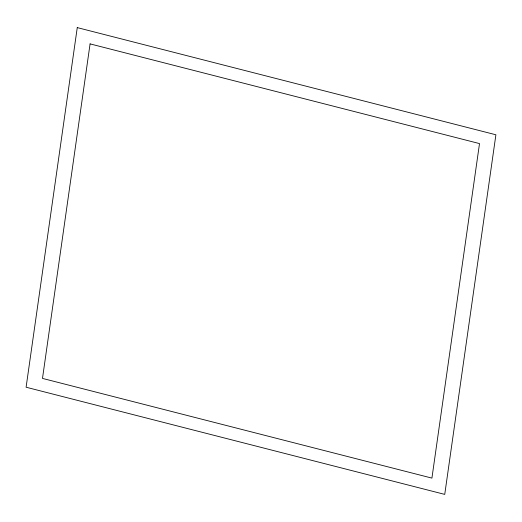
<?xml version="1.0" encoding="UTF-8"?>
<svg xmlns="http://www.w3.org/2000/svg" width="522" height="522" viewBox="0 0 522 522"><rect width="100%" height="100%" fill="white"/><g stroke="black" fill="none" stroke-linecap="round" stroke-linejoin="round"><path stroke-width="0.78" d="M77.263 27.607L26.1 387.22L444.737 494.393L495.9 134.78L77.263 27.607M90.078 43.887L42.491 378.411L431.922 478.113L479.509 143.589L90.078 43.887"/></g></svg>
